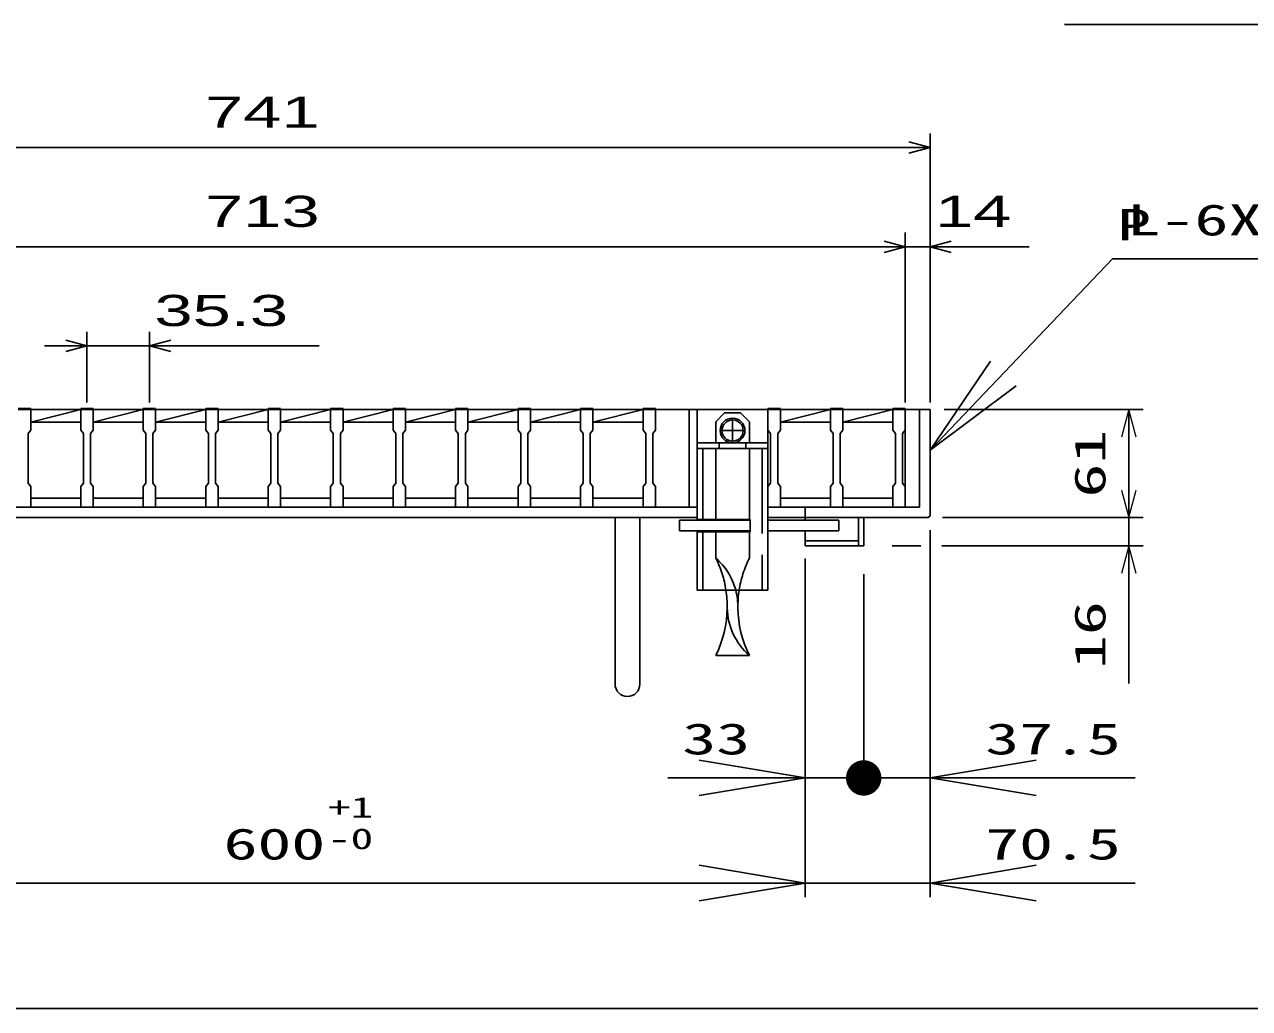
# Model space of a CAD drawing. Units: millimetres, scale not verified. Extents: x -1456 to 1389, y -1026 to 839.
# Drawn here: x -875 to -182, y -921 to -366 of the extents above; entities that cross this region are included whole.
import ezdxf
from ezdxf.enums import TextEntityAlignment as Align

# ---------------------------------------------------------------- set-up
doc = ezdxf.new("R2010")
doc.units = ezdxf.units.MM
doc.header["$LTSCALE"] = 8
doc.linetypes.add('CHAIN', pattern=[18.5, 12, -1.5, 3.5, -1.5])
doc.linetypes.add('DASHED', pattern=[7.5, 6, -1.5])
for name, color, linetype, lineweight in [('0_2', 150, 'Continuous', 25), ('16', 3, 'Continuous', 25), ('17', 2, 'Continuous', 25), ('19', 6, 'Continuous', 25), ('22', 4, 'Continuous', 25), ('29', 6, 'Continuous', 25)]:
    doc.layers.add(name, color=color, linetype=linetype, lineweight=lineweight)
doc.styles.add('ベクトル', font='')
doc.styles.add('ＭＳ ゴシック', font='')
doc.styles.get('ベクトル').set_extended_font_data('ベクトル')
doc.styles.get('ＭＳ ゴシック').set_extended_font_data('MS Gothic')

# ---------------------------------------------------------------- blocks, each defined once
blk = doc.blocks.new('open_arrow')
at = {"color": 0, "linetype": 'Continuous', "lineweight": -2}
blk.add_lwpolyline([(7.5, 1.25), (0, 0), (7.5, -1.25)], dxfattribs=at)
blk = doc.blocks.new('filled_dot')
at = {"color": 0, "linetype": 'Continuous', "lineweight": -2, "const_width": 1.25}
blk.add_lwpolyline([(-0.625, 0, 1), (0.625, 0, 1)], format="xyb", close=True, dxfattribs=at)

msp = doc.modelspace()

# ---------------------------------------------------------------- linework, layer by layer
at = {"layer": '0_2'}
msp.add_line((1388.8, -921.2), (-1379.2, -921.2), dxfattribs=at)
at = {"layer": '16'}
for p, q in [((-878.2, -582.3), (-871.2, -582.3)), ((-871.2, -583), (-878.2, -583)), ((-871.2, -582.3), (-871.2, -583)), ((-871.2, -594.5), (-871.2, -583)), ((-871.2, -583), (-842.9, -583)), ((-871.2, -590), (-842.9, -583)), ((-842.9, -583), (-842.9, -582.3)), ((-842.9, -582.3), (-835.9, -582.3)), ((-842.9, -583), (-842.9, -594.5)), ((-835.9, -583), (-842.9, -583)), ((-835.9, -582.3), (-835.9, -583)), ((-835.9, -594.5), (-835.9, -583)), ((-835.9, -583), (-807.6, -583)), ((-835.9, -590), (-807.6, -583)), ((-807.6, -583), (-807.6, -582.3)), ((-807.6, -582.3), (-800.6, -582.3)), ((-807.6, -583), (-807.6, -594.5)), ((-800.6, -583), (-807.6, -583)), ((-800.6, -582.3), (-800.6, -583)), ((-800.6, -594.5), (-800.6, -583)), ((-800.6, -583), (-772.3, -583)), ((-800.6, -590), (-772.3, -583)), ((-772.3, -583), (-772.3, -582.3)), ((-772.3, -582.3), (-765.3, -582.3)), ((-772.3, -583), (-772.3, -594.5)), ((-765.3, -583), (-772.3, -583)), ((-765.3, -582.3), (-765.3, -583)), ((-765.3, -594.5), (-765.3, -583)), ((-765.3, -583), (-737, -583)), ((-765.3, -590), (-737, -583)), ((-737, -583), (-737, -582.3)), ((-737, -582.3), (-730, -582.3)), ((-737, -583), (-737, -594.5)), ((-730, -583), (-737, -583)), ((-730, -582.3), (-730, -583)), ((-730, -594.5), (-730, -583)), ((-730, -583), (-701.7, -583)), ((-730, -590), (-701.7, -583)), ((-701.7, -583), (-701.7, -582.3)), ((-701.7, -582.3), (-694.7, -582.3)), ((-701.7, -583), (-701.7, -594.5)), ((-694.7, -583), (-701.7, -583)), ((-694.7, -582.3), (-694.7, -583)), ((-694.7, -594.5), (-694.7, -583)), ((-694.7, -583), (-666.4, -583)), ((-694.7, -590), (-666.4, -583)), ((-666.4, -583), (-666.4, -582.3)), ((-666.4, -582.3), (-659.4, -582.3)), ((-666.4, -583), (-666.4, -594.5)), ((-659.4, -583), (-666.4, -583)), ((-659.4, -582.3), (-659.4, -583)), ((-659.4, -594.5), (-659.4, -583)), ((-659.4, -583), (-631.1, -583)), ((-659.4, -590), (-631.1, -583)), ((-631.1, -583), (-631.1, -582.3)), ((-631.1, -582.3), (-624.1, -582.3)), ((-631.1, -583), (-631.1, -594.5)), ((-624.1, -583), (-631.1, -583)), ((-624.1, -582.3), (-624.1, -583)), ((-624.1, -594.5), (-624.1, -583)), ((-624.1, -583), (-595.8, -583)), ((-624.1, -590), (-595.8, -583)), ((-595.8, -583), (-595.8, -582.3)), ((-595.8, -582.3), (-588.8, -582.3)), ((-595.8, -583), (-595.8, -594.5)), ((-588.8, -583), (-595.8, -583)), ((-588.8, -582.3), (-588.8, -583)), ((-588.8, -594.5), (-588.8, -583)), ((-588.8, -583), (-560.5, -583)), ((-588.8, -590), (-560.5, -583)), ((-560.5, -583), (-560.5, -582.3)), ((-560.5, -582.3), (-553.5, -582.3)), ((-560.5, -583), (-560.5, -594.5)), ((-553.5, -583), (-560.5, -583)), ((-553.5, -582.3), (-553.5, -583)), ((-553.5, -594.5), (-553.5, -583)), ((-553.5, -583), (-525.2, -583)), ((-553.5, -590), (-525.2, -583)), ((-525.2, -583), (-525.2, -582.3)), ((-525.2, -582.3), (-518.2, -582.3)), ((-525.2, -583), (-525.2, -594.5)), ((-518.2, -583), (-525.2, -583)), ((-518.2, -582.3), (-518.2, -583)), ((-518.2, -594.5), (-518.2, -583)), ((-518.2, -583), (-489.9, -583)), ((-482.9, -583), (-489.9, -583)), ((-482.9, -583), (-454.6, -583)), ((-454.6, -583), (-454.6, -582.3)), ((-454.6, -582.3), (-447.6, -582.3)), ((-454.6, -583), (-454.6, -594.5)), ((-447.6, -583), (-454.6, -583)), ((-447.6, -582.3), (-447.6, -583)), ((-447.6, -594.5), (-447.6, -583)), ((-447.6, -583), (-419.3, -583)), ((-447.6, -590), (-419.3, -583)), ((-419.3, -583), (-419.3, -582.3)), ((-419.3, -582.3), (-412.3, -582.3)), ((-419.3, -583), (-419.3, -594.5)), ((-412.3, -583), (-419.3, -583)), ((-412.3, -582.3), (-412.3, -583)), ((-412.3, -594.5), (-412.3, -583)), ((-412.3, -583), (-384, -583)), ((-412.3, -590), (-384, -583)), ((-384, -583), (-384, -582.3)), ((-384, -582.3), (-377, -582.3)), ((-384, -583), (-384, -594.5)), ((-377, -583), (-384, -583)), ((-377, -582.3), (-377, -583)), ((-377, -594.5), (-377, -583)), ((-377, -633), (-377, -583)), ((-872.7, -596.5), (-871.2, -594.5)), ((-871.2, -590), (-842.9, -590)), ((-842.9, -594.5), (-841.4, -596.5)), ((-837.4, -596.5), (-835.9, -594.5)), ((-835.9, -590), (-807.6, -590)), ((-807.6, -594.5), (-806.1, -596.5)), ((-802.1, -596.5), (-800.6, -594.5)), ((-800.6, -590), (-772.3, -590)), ((-772.3, -594.5), (-770.8, -596.5)), ((-766.8, -596.5), (-765.3, -594.5)), ((-765.3, -590), (-737, -590)), ((-737, -594.5), (-735.5, -596.5)), ((-731.5, -596.5), (-730, -594.5)), ((-730, -590), (-701.7, -590)), ((-701.7, -594.5), (-700.2, -596.5)), ((-696.2, -596.5), (-694.7, -594.5)), ((-694.7, -590), (-666.4, -590)), ((-666.4, -594.5), (-664.9, -596.5)), ((-660.9, -596.5), (-659.4, -594.5)), ((-659.4, -590), (-631.1, -590)), ((-631.1, -594.5), (-629.6, -596.5)), ((-625.6, -596.5), (-624.1, -594.5)), ((-624.1, -590), (-595.8, -590)), ((-595.8, -594.5), (-594.3, -596.5)), ((-590.3, -596.5), (-588.8, -594.5)), ((-588.8, -590), (-560.5, -590)), ((-560.5, -594.5), (-559, -596.5)), ((-555, -596.5), (-553.5, -594.5)), ((-553.5, -590), (-525.2, -590)), ((-525.2, -594.5), (-523.7, -596.5)), ((-519.7, -596.5), (-518.2, -594.5)), ((-454.6, -594.5), (-453.1, -596.5)), ((-449.1, -596.5), (-447.6, -594.5)), ((-447.6, -590), (-419.3, -590)), ((-419.3, -594.5), (-417.8, -596.5)), ((-413.8, -596.5), (-412.3, -594.5)), ((-412.3, -590), (-384, -590)), ((-384, -594.5), (-382.5, -596.5)), ((-378.5, -596.5), (-377, -594.5)), ((-872.7, -624.5), (-872.7, -596.5)), ((-841.4, -596.5), (-841.4, -624.5)), ((-837.4, -624.5), (-837.4, -596.5)), ((-806.1, -596.5), (-806.1, -624.5)), ((-802.1, -624.5), (-802.1, -596.5)), ((-770.8, -596.5), (-770.8, -624.5)), ((-766.8, -624.5), (-766.8, -596.5)), ((-735.5, -596.5), (-735.5, -624.5)), ((-731.5, -624.5), (-731.5, -596.5)), ((-700.2, -596.5), (-700.2, -624.5)), ((-696.2, -624.5), (-696.2, -596.5)), ((-664.9, -596.5), (-664.9, -624.5)), ((-660.9, -624.5), (-660.9, -596.5)), ((-629.6, -596.5), (-629.6, -624.5)), ((-625.6, -624.5), (-625.6, -596.5)), ((-594.3, -596.5), (-594.3, -624.5)), ((-590.3, -624.5), (-590.3, -596.5)), ((-559, -596.5), (-559, -624.5)), ((-555, -624.5), (-555, -596.5)), ((-523.7, -596.5), (-523.7, -624.5)), ((-519.7, -624.5), (-519.7, -596.5)), ((-453.1, -596.5), (-453.1, -624.5)), ((-449.1, -624.5), (-449.1, -596.5)), ((-417.8, -596.5), (-417.8, -624.5)), ((-413.8, -624.5), (-413.8, -596.5)), ((-382.5, -596.5), (-382.5, -624.5)), ((-378.5, -624.5), (-378.5, -596.5)), ((-871.2, -626.5), (-872.7, -624.5)), ((-871.2, -638), (-871.2, -626.5)), ((-841.4, -624.5), (-842.9, -626.5)), ((-842.9, -626.5), (-842.9, -638)), ((-835.9, -626.5), (-837.4, -624.5)), ((-835.9, -638), (-835.9, -626.5)), ((-806.1, -624.5), (-807.6, -626.5)), ((-807.6, -626.5), (-807.6, -638)), ((-800.6, -626.5), (-802.1, -624.5)), ((-800.6, -638), (-800.6, -626.5)), ((-770.8, -624.5), (-772.3, -626.5)), ((-772.3, -626.5), (-772.3, -638)), ((-765.3, -626.5), (-766.8, -624.5)), ((-765.3, -638), (-765.3, -626.5)), ((-735.5, -624.5), (-737, -626.5)), ((-737, -626.5), (-737, -638)), ((-730, -626.5), (-731.5, -624.5)), ((-730, -638), (-730, -626.5)), ((-700.2, -624.5), (-701.7, -626.5)), ((-701.7, -626.5), (-701.7, -638)), ((-694.7, -626.5), (-696.2, -624.5)), ((-694.7, -638), (-694.7, -626.5)), ((-664.9, -624.5), (-666.4, -626.5)), ((-666.4, -626.5), (-666.4, -638)), ((-659.4, -626.5), (-660.9, -624.5)), ((-659.4, -638), (-659.4, -626.5)), ((-629.6, -624.5), (-631.1, -626.5)), ((-631.1, -626.5), (-631.1, -638)), ((-624.1, -626.5), (-625.6, -624.5)), ((-624.1, -638), (-624.1, -626.5)), ((-594.3, -624.5), (-595.8, -626.5)), ((-595.8, -626.5), (-595.8, -638)), ((-588.8, -626.5), (-590.3, -624.5)), ((-588.8, -638), (-588.8, -626.5)), ((-559, -624.5), (-560.5, -626.5)), ((-560.5, -626.5), (-560.5, -638)), ((-553.5, -626.5), (-555, -624.5)), ((-553.5, -638), (-553.5, -626.5)), ((-523.7, -624.5), (-525.2, -626.5)), ((-525.2, -626.5), (-525.2, -638)), ((-518.2, -626.5), (-519.7, -624.5)), ((-518.2, -638), (-518.2, -626.5)), ((-453.1, -624.5), (-454.6, -626.5)), ((-454.6, -626.5), (-454.6, -638)), ((-447.6, -626.5), (-449.1, -624.5)), ((-447.6, -638), (-447.6, -626.5)), ((-417.8, -624.5), (-419.3, -626.5)), ((-419.3, -626.5), (-419.3, -638)), ((-412.3, -626.5), (-413.8, -624.5)), ((-412.3, -638), (-412.3, -626.5)), ((-382.5, -624.5), (-384, -626.5)), ((-384, -626.5), (-384, -638)), ((-377, -626.5), (-378.5, -624.5)), ((-377, -638), (-377, -626.5)), ((-871.2, -633), (-842.9, -633)), ((-835.9, -633), (-807.6, -633)), ((-800.6, -633), (-772.3, -633)), ((-765.3, -633), (-737, -633)), ((-730, -633), (-701.7, -633)), ((-694.7, -633), (-666.4, -633)), ((-659.4, -633), (-631.1, -633)), ((-624.1, -633), (-595.8, -633)), ((-588.8, -633), (-560.5, -633)), ((-553.5, -633), (-525.2, -633)), ((-447.6, -633), (-419.3, -633)), ((-412.3, -633), (-384, -633)), ((-878.2, -638), (-871.2, -638)), ((-842.9, -638), (-835.9, -638)), ((-807.6, -638), (-800.6, -638)), ((-772.3, -638), (-765.3, -638)), ((-737, -638), (-730, -638)), ((-701.7, -638), (-694.7, -638)), ((-666.4, -638), (-659.4, -638)), ((-631.1, -638), (-624.1, -638)), ((-595.8, -638), (-588.8, -638)), ((-560.5, -638), (-553.5, -638)), ((-525.2, -638), (-518.2, -638)), ((-454.6, -638), (-447.6, -638)), ((-419.3, -638), (-412.3, -638)), ((-384, -638), (-377, -638))]:
    msp.add_line(p, q, dxfattribs=at)
at = {"layer": '17', "color": 3}
for p, q in [((-499.1, -638), (-499.1, -583)), ((-494.6, -605), (-494.6, -583)), ((-494.6, -583), (-454.6, -583)), ((-454.6, -583), (-454.6, -605)), ((-494.6, -601.8), (-454.6, -601.8)), ((-482.1, -601.8), (-482.1, -605)), ((-467.1, -605), (-467.1, -601.8)), ((-454.6, -605), (-494.6, -605)), ((-494.6, -645.5), (-494.6, -605)), ((-454.6, -605), (-454.6, -685)), ((-494.6, -645), (-464.6, -645)), ((-491.4, -645), (-491.4, -645.5)), ((-464.6, -652), (-464.6, -645)), ((-494.6, -685), (-494.6, -651.5)), ((-494.6, -652), (-464.6, -652)), ((-491.4, -651.5), (-491.4, -652)), ((-454.6, -685), (-494.6, -685))]:
    msp.add_line(p, q, dxfattribs=at)
at = {"layer": '17'}
for p, q in [((-479.1, -584.8), (-484.1, -589.8)), ((-479.1, -584.8), (-470.1, -584.8)), ((-470.1, -584.8), (-465.1, -589.8)), ((-484.1, -589.8), (-484.1, -601.8)), ((-465.1, -589.8), (-465.1, -601.8)), ((-504.6, -651.5), (-504.6, -645.5)), ((-504.6, -645.5), (-464.6, -645.5)), ((-454.6, -645.5), (-414.6, -645.5)), ((-414.6, -645.5), (-414.6, -651.5)), ((-464.6, -651.5), (-504.6, -651.5)), ((-414.6, -651.5), (-454.6, -651.5)), ((-484.1, -721.8), (-465.1, -721.8))]:
    msp.add_line(p, q, dxfattribs=at)
at = {"layer": '17', "color": 33, "linetype": 'CHAIN'}
for p, q in [((-474.6, -588.2), (-474.6, -601.4)), ((-481.2, -594.8), (-468, -594.8))]:
    msp.add_line(p, q, dxfattribs=at)
at = {"layer": '17', "color": 3, "linetype": 'DASHED'}
for p, q in [((-491.4, -645), (-491.4, -605)), ((-457.8, -605), (-457.8, -685)), ((-491.4, -685), (-491.4, -652))]:
    msp.add_line(p, q, dxfattribs=at)
at = {"layer": '17', "linetype": 'DASHED'}
for p, q in [((-484.1, -605), (-484.1, -645.5)), ((-465.1, -605), (-465.1, -645.5)), ((-484.1, -651.5), (-484.1, -666.8)), ((-465.1, -651.5), (-465.1, -666.8))]:
    msp.add_line(p, q, dxfattribs=at)
at = {"layer": '17', "color": 7}
msp.add_circle((-474.6, -594.8), 7, dxfattribs=at)
at = {"layer": '17'}
msp.add_circle((-474.6, -594.8), 6, dxfattribs=at)
at = {"layer": '17', "linetype": 'DASHED'}
for centre, radius, start, end in [((-539.023, -694.3), 61.423, 8.70858, 26.59714), ((-508.1, -694.3), 36.5, 14.76141, 48.88791), ((-410.177, -694.3), 61.423, 153.40286, 171.29142)]:
    msp.add_arc(centre, radius, start, end, dxfattribs=at)
at = {"layer": '17'}
for centre, radius, start, end in [((-539.023, -694.3), 61.423, 359.34702, 8.70858), ((-508.1, -694.3), 36.5, 358.90111, 14.76141), ((-410.177, -694.3), 61.423, 171.29142, 180.65298), ((-539.023, -694.3), 61.423, 333.40286, 359.34702), ((-441.1, -694.3), 36.5, 180, 180.09221), ((-441.1, -694.3), 36.5, 181.09889, 228.88791), ((-410.177, -694.3), 61.423, 180.65298, 206.59714)]:
    msp.add_arc(centre, radius, start, end, dxfattribs=at)
at = {"layer": '19'}
for p, q in [((-363, -583), (-377, -583)), ((-369, -583), (-369, -638)), ((-363, -643), (-363, -583)), ((-494.6, -638), (-1098, -638)), ((-369, -638), (-454.6, -638)), ((-433.5, -638), (-433.5, -644)), ((-364, -644), (-363, -643)), ((-1103, -644), (-494.6, -644)), ((-541, -644), (-541, -738)), ((-527, -738), (-527, -644)), ((-454.6, -644), (-364, -644)), ((-433.5, -644), (-433.5, -645.5)), ((-403.5, -644), (-403.5, -660)), ((-400.5, -660), (-400.5, -644)), ((-433.5, -651.5), (-433.5, -660)), ((-433.5, -660), (-400.5, -660))]:
    msp.add_line(p, q, dxfattribs=at)
msp.add_arc((-534, -738), 7, 180, 0, dxfattribs=at)
at = {"layer": '22'}
for p, q in [((-287, -365.5), (-127, -365.5)), ((-363, -579), (-363, -427)), ((-1104, -435), (-363, -435)), ((-363, -435), (-375, -431.8)), ((-375, -438.2), (-363, -435)), ((-377, -579), (-377, -483)), ((-363, -579), (-363, -483)), ((-1090, -491), (-377, -491)), ((-377, -491), (-389, -487.8)), ((-389, -494.2), (-377, -491)), ((-377, -491), (-363, -491)), ((-363, -491), (-351, -487.8)), ((-351, -494.2), (-363, -491)), ((-363, -491), (-307, -491)), ((-839.4, -579), (-839.4, -539)), ((-804.1, -539), (-804.1, -579)), ((-839.4, -547), (-851.4, -543.8)), ((-804.1, -547), (-792.1, -543.8)), ((-839.4, -547), (-863.4, -547)), ((-851.4, -550.2), (-839.4, -547)), ((-839.4, -547), (-804.1, -547)), ((-792.1, -550.2), (-804.1, -547)), ((-804.1, -547), (-708.1, -547)), ((-355, -583), (-242.614, -583)), ((-250.614, -644), (-250.614, -583)), ((-356, -644), (-242.614, -644)), ((-250.614, -660), (-250.614, -644)), ((-363, -651), (-363, -798.999)), ((-384.5, -660), (-368.272, -660)), ((-363, -659), (-363, -858.351)), ((-356.31, -660), (-242.614, -660)), ((-250.614, -737.582), (-250.614, -660)), ((-433.5, -667), (-433.5, -798.999)), ((-433.5, -675), (-433.5, -858.351)), ((-433.5, -675), (-433.5, -858.351)), ((-400.5, -676), (-400.5, -798.999)), ((-400.5, -676), (-400.5, -798.999)), ((-511.082, -790.999), (-363, -790.999)), ((-433.5, -790.999), (-247.018, -790.999)), ((-1033.5, -850.351), (-433.5, -850.351)), ((-433.5, -850.351), (-247.018, -850.351))]:
    msp.add_line(p, q, dxfattribs=at)
at = {"layer": '22', "lineweight": 13}
for p, q in [((-250.614, -583), (-254.755, -598.455)), ((-246.473, -598.455), (-250.614, -583)), ((-254.755, -628.545), (-250.614, -644)), ((-250.614, -644), (-246.473, -628.545)), ((-250.614, -660), (-254.755, -675.455)), ((-246.473, -675.455), (-250.614, -660))]:
    msp.add_line(p, q, dxfattribs=at)
at = {"layer": '22'}
msp.add_lwpolyline([(-363, -605.95), (-259.907, -497.907), (-32.707, -497.907)], dxfattribs=at)
at = {"layer": '29'}
msp.add_line((-403.5, -657), (-433.563, -657), dxfattribs=at)

# ---------------------------------------------------------------- block references
at = {"layer": '22', "xscale": 8, "yscale": 8}
for p, rotation in [((-363, -605.95), 46.3), ((-433.5, -790.999), 180), ((-433.5, -850.351), 180)]:
    msp.add_blockref('open_arrow', p, dxfattribs=dict(at, rotation=rotation))
for name, p in [('filled_dot', (-400.5, -790.999)), ('open_arrow', (-363, -790.999)), ('open_arrow', (-363, -850.351))]:
    msp.add_blockref(name, p, dxfattribs=at)

# ---------------------------------------------------------------- texts
at = {"layer": '22', "color": 2, "style": 'ベクトル', "width": 1.65}
for s, p in [(' 741 ', (-783.5, -415)), (' 713 ', (-783.5, -471)), (' 14 ', (-371, -471)), (' 35.3 ', (-812.1, -527))]:
    msp.add_text(s, height=17.6, dxfattribs=at).set_placement(p, align=Align.MIDDLE_LEFT)
at = {"layer": '22', "color": 2, "style": 'ＭＳ ゴシック', "width": 1.6}
for s, height, p in [('P', 17.6, (-247.727, -478.519)), ('+1', 11.73, (-690.408, -807.644)), ('-0', 11.73, (-690.408, -825.347))]:
    msp.add_text(s, height=height, dxfattribs=at).set_placement(p, align=Align.MIDDLE_CENTER)
at = {"layer": '22', "style": 'ＭＳ ゴシック', "width": 1.6}
for s, p in [('L-6X61X70.5', (-251.907, -489.907)), ('37.5', (-331.818, -782.999)), ('70.5', (-331.818, -842.351))]:
    msp.add_text(s, height=17.6, dxfattribs=at).set_placement(p, align=Align.BOTTOM_LEFT)
at = {"layer": '22', "color": 2, "style": 'ＭＳ ゴシック', "width": 1.6}
msp.add_text('61', height=17.6, rotation=90, dxfattribs=at).set_placement((-258.614, -613.5), align=Align.BOTTOM_CENTER)
msp.add_text('16', height=17.6, rotation=90, dxfattribs=at).set_placement((-258.614, -691.182), align=Align.BOTTOM_RIGHT)
at = {"layer": '22', "style": 'ＭＳ ゴシック', "width": 1.6}
msp.add_text('33', height=17.6, dxfattribs=at).set_placement((-464.682, -782.999), align=Align.BOTTOM_RIGHT)
msp.add_text('600', height=17.6, dxfattribs=at).set_placement((-733.5, -842.351), align=Align.BOTTOM_CENTER)

doc.saveas('drawing.dxf')
